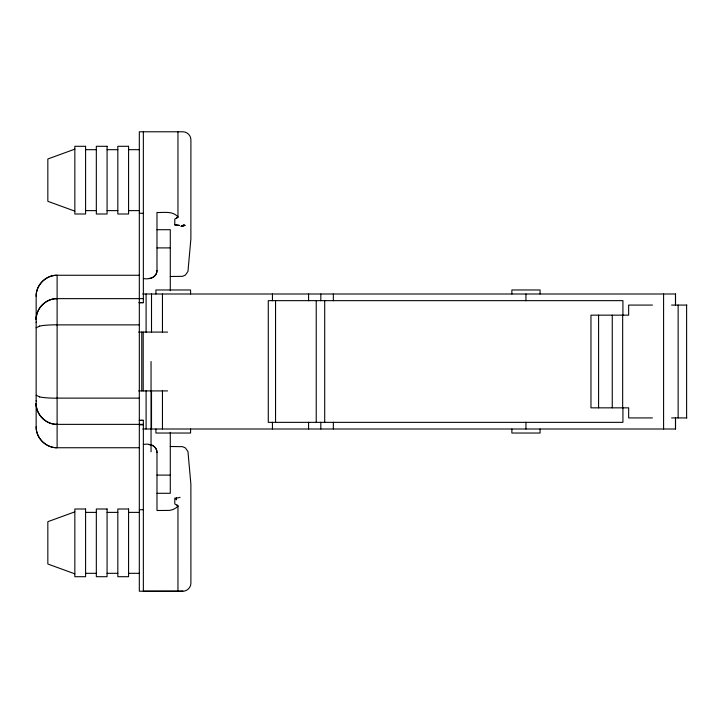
<?xml version="1.0" encoding="UTF-8"?>
<svg xmlns="http://www.w3.org/2000/svg" width="723" height="723" viewBox="0 0 723 723"><rect width="100%" height="100%" fill="white"/><g stroke="black" fill="none" stroke-linecap="round" stroke-linejoin="round"><path stroke-width="1.08" d="M675.526 418.644L675.517 429.001L142.774 429.001M174.785 224.853A7.854 3.29 -0.4 0 1 179.44 225.468L174.785 224.916L174.785 219.069L177.957 217.054L177.957 131.785M139.322 447.745L57.108 447.745C45.91 447.953 35.942 437.984 36.15 426.787L36.15 296.213C35.942 285.016 45.91 275.047 57.108 275.255L139.322 275.255M177.957 217.054C173.186 210.7 163.732 212.77 156.99 212.49L156.99 270.42C157.126 277.343 149.028 279.882 143.353 278.482M36.15 296.213C35.969 285.007 45.901 275.101 57.108 275.255L57.108 447.745C45.901 447.899 35.969 437.993 36.15 426.787M156.99 270.42C157.054 274.749 153.204 278.572 148.875 278.482M143.353 444.518C149.037 443.091 157.117 445.675 156.99 452.58L156.99 510.51L169.625 510.402L173.122 509.516L176.249 507.745L177.957 505.874L174.785 503.931L174.785 498.084M36.15 322.44L36.548 321.771M36.15 327.763L39.666 326.136M176.457 218.473L177.957 217.117M74.84 149.155L47.835 158.979L47.835 201.31L74.84 211.143M74.84 511.857L47.835 521.69L47.835 564.021L74.84 573.845M182.042 591.215C186.606 591.685 191.017 587.79 190.908 583.154L190.881 484.157L187.962 451.559L185.431 447.962L182.576 446.669L170.285 446.498M57.108 298.635C45.901 298.482 35.969 308.378 36.15 319.584C35.942 308.387 45.91 298.418 57.108 298.635L143.353 298.635M138.924 302.666L143.353 302.657L143.353 131.785M85.585 149.679L96.331 149.679M107.076 149.679L117.822 149.679M128.577 149.679L139.322 149.679M85.585 210.619L96.331 210.619M107.076 210.619L117.822 210.619M128.577 210.619L139.322 210.619M139.322 213.258L143.353 213.258M156.99 229.706L170.285 229.706L170.285 290.709M156.99 247.899L170.285 247.899M170.285 276.502L182.576 276.331L185.431 275.038L187.962 271.441L190.881 238.843L190.908 139.846C190.989 135.535 187.149 131.703 182.847 131.785L139.322 131.785L139.322 591.215L182.847 591.215M142.774 293.999L675.517 293.999L675.526 304.356M139.322 302.657L143.353 302.657M652.435 305.079L628.658 305.079L628.658 315.156L590.962 315.156L590.962 407.844L628.658 407.844L628.658 417.921L652.435 417.921M671.586 305.079L686.85 305.079M57.108 324.88L139.322 324.88M138.635 332.083L167.573 332.083M138.635 390.917L167.573 390.917M57.108 398.12L139.322 398.12M671.586 417.921L686.85 417.921M143.353 420.343L139.322 420.343L143.353 420.343L143.353 591.215L182.142 591.188M57.108 424.365C45.901 424.518 35.969 414.622 36.15 403.416C35.942 414.613 45.91 424.582 57.108 424.365L143.353 424.365M139.322 424.835L143.353 424.835M156.99 475.101L170.285 475.101M156.99 493.294L170.285 493.294L170.285 432.291M139.322 509.742L143.353 509.742M85.585 512.381L96.331 512.381M107.076 512.381L117.822 512.381M128.577 512.381L139.322 512.381M85.585 573.321L96.331 573.321M107.076 573.321L117.822 573.321M128.577 573.321L139.322 573.321M39.666 396.864L36.15 395.237M150.538 444.681C154.198 445.395 157.018 448.847 156.99 452.58M177.072 504.862L177.894 506.236M36.15 400.56L36.548 401.229M686.615 305.079L686.615 417.921M678.138 305.079L678.138 417.921M675.481 293.999L675.481 305.251M675.481 417.749L675.481 429.001M663.587 293.999L663.587 429.001M622.928 315.156L622.928 300.651L268.278 300.651L268.278 422.349L622.928 422.349L622.928 407.844M622.666 315.156L622.666 407.844M612.264 315.156L612.264 407.844M598.59 315.156L598.59 407.844M540.081 293.999L540.081 289.968L511.875 289.968L511.875 293.999M540.081 429.001L540.081 433.032L511.875 433.032L511.875 429.001M525.946 293.999L525.946 300.75M525.946 422.25L525.946 429.001M333.339 293.999L333.339 300.75M333.339 422.25L333.339 429.001M324.699 300.651L324.699 422.349M320.813 293.999L320.813 300.75M320.813 422.25L320.813 429.001M316.231 300.651L316.231 422.349M308.585 293.999L308.585 300.75M308.585 422.25L308.585 429.001M275.553 300.651L275.553 422.349M272.444 293.999L272.444 300.75M272.444 422.25L272.444 429.001M190.574 293.999L190.574 289.968L155.915 289.968L155.915 293.999M190.574 429.001L190.574 433.032L155.915 433.032L155.915 429.001M177.957 505.946L177.957 591.215M162.458 293.999L162.458 332.246M162.458 390.754L162.458 429.001M151.514 293.999L151.514 332.246M151.514 390.754L151.514 429.001M151.044 361.5L151.044 451.776M146.1 293.999L146.1 332.246M146.1 390.754L146.1 429.001M143.208 332.083L143.208 390.917M141.771 332.083L141.771 390.917M180.072 497.316A7.908 3.362 0.7 0 1 176.439 498.084M57.108 398.183A20.895 2.874 -0.2 0 1 39.404 396.882M39.404 326.118A20.895 2.874 0.2 0 1 57.108 324.817M176.403 498.011L176.349 499.774L175.599 498.066L176.403 498.011M184.139 224.889L181.093 226.227L184.139 224.889M184.98 225.368L181.545 226.507L184.98 225.368M85.585 146.299L74.84 146.299L74.84 213.999L85.585 213.999L85.585 146.299M107.076 146.299L96.331 146.299L96.331 213.999L107.076 213.999L107.076 146.299M128.577 146.299L117.822 146.299L117.822 213.999L128.577 213.999L128.577 146.299M85.585 509.001L74.84 509.001L74.84 576.701L85.585 576.701L85.585 509.001M107.076 509.001L96.331 509.001L96.331 576.701L107.076 576.701L107.076 509.001M128.577 509.001L117.822 509.001L117.822 576.701L128.577 576.701L128.577 509.001M150.095 444.6L148.929 444.518L151.297 444.871L150.095 444.6"/></g></svg>
